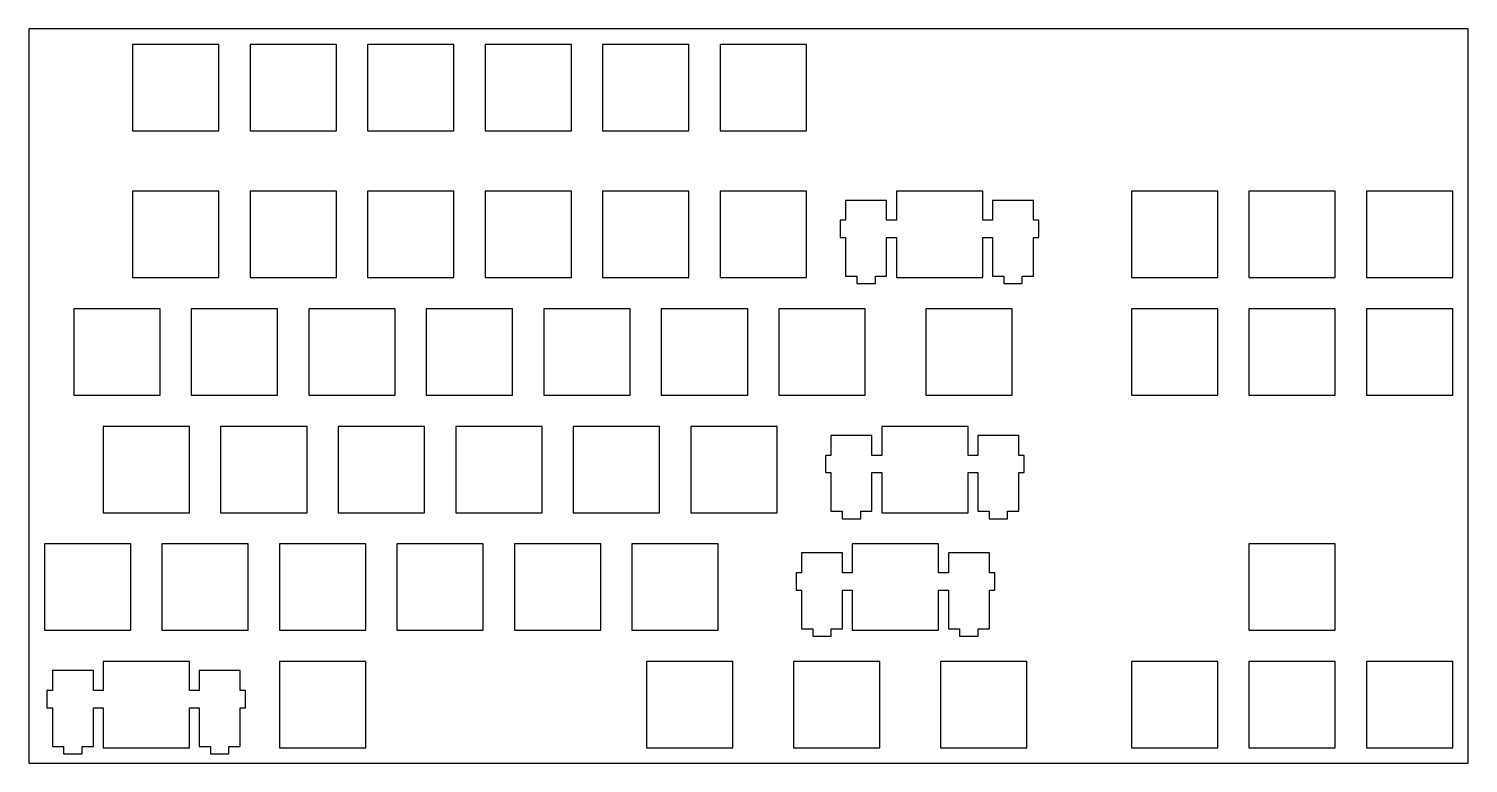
# Model space of a CAD drawing. Header units: millimetres. Extents: x 0 to 233, y 0 to 119.
import ezdxf

# ---------------------------------------------------------------- set-up
doc = ezdxf.new("R2010")
doc.units = ezdxf.units.MM
doc.layers.add('Layer1', color=7, linetype='CONTINUOUS')

msp = doc.modelspace()

# ---------------------------------------------------------------- linework, layer by layer
at = {"layer": 'Layer1'}
for points in [[(0, 0), (233.3375, 0), (233.3375, 119.0375), (0, 119.0375), (0, 0)], [(30.813, 116.5125), (16.813, 116.5125), (16.813, 102.5125), (30.813, 102.5125), (30.813, 116.5125)], [(49.863, 116.5125), (35.863, 116.5125), (35.863, 102.5125), (49.863, 102.5125), (49.863, 116.5125)], [(68.913, 116.5125), (54.913, 116.5125), (54.913, 102.5125), (68.913, 102.5125), (68.913, 116.5125)], [(87.963, 116.5125), (73.963, 116.5125), (73.963, 102.5125), (87.963, 102.5125), (87.963, 116.5125)], [(107.013, 116.5125), (93.013, 116.5125), (93.013, 102.5125), (107.013, 102.5125), (107.013, 116.5125)], [(126.063, 116.5125), (112.063, 116.5125), (112.063, 102.5125), (126.063, 102.5125), (126.063, 116.5125)], [(30.813, 92.7005), (16.813, 92.7005), (16.813, 78.7005), (30.813, 78.7005), (30.813, 92.7005)], [(49.863, 92.7005), (35.863, 92.7005), (35.863, 78.7005), (49.863, 78.7005), (49.863, 92.7005)], [(68.913, 92.7005), (54.913, 92.7005), (54.913, 78.7005), (68.913, 78.7005), (68.913, 92.7005)], [(87.963, 92.7005), (73.963, 92.7005), (73.963, 78.7005), (87.963, 78.7005), (87.963, 92.7005)], [(107.013, 92.7005), (93.013, 92.7005), (93.013, 78.7005), (107.013, 78.7005), (107.013, 92.7005)], [(126.063, 92.7005), (112.063, 92.7005), (112.063, 78.7005), (126.063, 78.7005), (126.063, 92.7005)], [(137.238, 78.9305), (139.063, 78.9305), (139.063, 85.2005), (140.638, 85.2005), (140.638, 78.7005), (154.638, 78.7005), (154.638, 85.2005), (156.213, 85.2005), (156.213, 78.9305), (158.038, 78.9305), (158.038, 77.7295), (161.038, 77.7295), (161.038, 78.9305), (162.863, 78.9305), (162.863, 85.2005), (163.738, 85.2005), (163.738, 88.0005), (162.863, 88.0005), (162.863, 91.2305), (156.213, 91.2305), (156.213, 88.0005), (154.638, 88.0005), (154.638, 92.7005), (140.638, 92.7005), (140.638, 88.0005), (139.063, 88.0005), (139.063, 91.2305), (132.413, 91.2305), (132.413, 88.0005), (131.538, 88.0005), (131.538, 85.2005), (132.413, 85.2005), (132.413, 78.9305), (134.238, 78.9305), (134.238, 77.7295), (137.238, 77.7295), (137.238, 78.9305)], [(192.738, 92.7005), (178.738, 92.7005), (178.738, 78.7005), (192.738, 78.7005), (192.738, 92.7005)], [(211.788, 92.7005), (197.788, 92.7005), (197.788, 78.7005), (211.788, 78.7005), (211.788, 92.7005)], [(230.838, 92.7005), (216.838, 92.7005), (216.838, 78.7005), (230.838, 78.7005), (230.838, 92.7005)], [(21.288, 73.6505), (7.288, 73.6505), (7.288, 59.6505), (21.288, 59.6505), (21.288, 73.6505)], [(40.338, 73.6505), (26.338, 73.6505), (26.338, 59.6505), (40.338, 59.6505), (40.338, 73.6505)], [(59.388, 73.6505), (45.388, 73.6505), (45.388, 59.6505), (59.388, 59.6505), (59.388, 73.6505)], [(78.438, 73.6505), (64.438, 73.6505), (64.438, 59.6505), (78.438, 59.6505), (78.438, 73.6505)], [(97.488, 73.6505), (83.488, 73.6505), (83.488, 59.6505), (97.488, 59.6505), (97.488, 73.6505)], [(116.538, 73.6505), (102.538, 73.6505), (102.538, 59.6505), (116.538, 59.6505), (116.538, 73.6505)], [(135.588, 73.6505), (121.588, 73.6505), (121.588, 59.6505), (135.588, 59.6505), (135.588, 73.6505)], [(159.4, 73.6505), (145.4, 73.6505), (145.4, 59.6505), (159.4, 59.6505), (159.4, 73.6505)], [(192.738, 73.6505), (178.738, 73.6505), (178.738, 59.6505), (192.738, 59.6505), (192.738, 73.6505)], [(211.788, 73.6505), (197.788, 73.6505), (197.788, 59.6505), (211.788, 59.6505), (211.788, 73.6505)], [(230.838, 73.6505), (216.838, 73.6505), (216.838, 59.6505), (230.838, 59.6505), (230.838, 73.6505)], [(26.05, 54.6005), (12.05, 54.6005), (12.05, 40.6005), (26.05, 40.6005), (26.05, 54.6005)], [(45.1, 54.6005), (31.1, 54.6005), (31.1, 40.6005), (45.1, 40.6005), (45.1, 54.6005)], [(64.15, 54.6005), (50.15, 54.6005), (50.15, 40.6005), (64.15, 40.6005), (64.15, 54.6005)], [(83.2, 54.6005), (69.2, 54.6005), (69.2, 40.6005), (83.2, 40.6005), (83.2, 54.6005)], [(102.25, 54.6005), (88.25, 54.6005), (88.25, 40.6005), (102.25, 40.6005), (102.25, 54.6005)], [(121.3, 54.6005), (107.3, 54.6005), (107.3, 40.6005), (121.3, 40.6005), (121.3, 54.6005)], [(134.856, 40.8295), (136.681, 40.8295), (136.681, 47.1005), (138.256, 47.1005), (138.256, 40.6005), (152.256, 40.6005), (152.256, 47.1005), (153.831, 47.1005), (153.831, 40.8295), (155.656, 40.8295), (155.656, 39.6305), (158.656, 39.6305), (158.656, 40.8295), (160.481, 40.8295), (160.481, 47.1005), (161.356, 47.1005), (161.356, 49.9005), (160.481, 49.9005), (160.481, 53.1305), (153.831, 53.1305), (153.831, 49.9005), (152.256, 49.9005), (152.256, 54.6005), (138.256, 54.6005), (138.256, 49.9005), (136.681, 49.9005), (136.681, 53.1305), (130.031, 53.1305), (130.031, 49.9005), (129.156, 49.9005), (129.156, 47.1005), (130.031, 47.1005), (130.031, 40.8295), (131.856, 40.8295), (131.856, 39.6305), (134.856, 39.6305), (134.856, 40.8295)], [(16.525, 35.5495), (2.525, 35.5495), (2.525, 21.5495), (16.525, 21.5495), (16.525, 35.5495)], [(35.575, 35.5495), (21.575, 35.5495), (21.575, 21.5495), (35.575, 21.5495), (35.575, 35.5495)], [(54.625, 35.5495), (40.625, 35.5495), (40.625, 21.5495), (54.625, 21.5495), (54.625, 35.5495)], [(73.675, 35.5495), (59.675, 35.5495), (59.675, 21.5495), (73.675, 21.5495), (73.675, 35.5495)], [(92.725, 35.5495), (78.725, 35.5495), (78.725, 21.5495), (92.725, 21.5495), (92.725, 35.5495)], [(111.775, 35.5495), (97.775, 35.5495), (97.775, 21.5495), (111.775, 21.5495), (111.775, 35.5495)], [(130.094, 21.7795), (131.919, 21.7795), (131.919, 28.0495), (133.494, 28.0495), (133.494, 21.5495), (147.494, 21.5495), (147.494, 28.0495), (149.069, 28.0495), (149.069, 21.7795), (150.894, 21.7795), (150.894, 20.5795), (153.894, 20.5795), (153.894, 21.7795), (155.719, 21.7795), (155.719, 28.0495), (156.594, 28.0495), (156.594, 30.8505), (155.719, 30.8505), (155.719, 34.0795), (149.069, 34.0795), (149.069, 30.8505), (147.494, 30.8505), (147.494, 35.5495), (133.494, 35.5495), (133.494, 30.8505), (131.919, 30.8505), (131.919, 34.0795), (125.269, 34.0795), (125.269, 30.8505), (124.394, 30.8505), (124.394, 28.0495), (125.269, 28.0495), (125.269, 21.7795), (127.094, 21.7795), (127.094, 20.5795), (130.094, 20.5795), (130.094, 21.7795)], [(211.788, 35.5495), (197.788, 35.5495), (197.788, 21.5495), (211.788, 21.5495), (211.788, 35.5495)], [(8.65, 2.7295), (10.475, 2.7295), (10.475, 8.9995), (12.05, 8.9995), (12.05, 2.4995), (26.05, 2.4995), (26.05, 8.9995), (27.625, 8.9995), (27.625, 2.7295), (29.45, 2.7295), (29.45, 1.5295), (32.45, 1.5295), (32.45, 2.7295), (34.275, 2.7295), (34.275, 8.9995), (35.15, 8.9995), (35.15, 11.8005), (34.275, 11.8005), (34.275, 15.0295), (27.625, 15.0295), (27.625, 11.8005), (26.05, 11.8005), (26.05, 16.4995), (12.05, 16.4995), (12.05, 11.8005), (10.475, 11.8005), (10.475, 15.0295), (3.825, 15.0295), (3.825, 11.8005), (2.95, 11.8005), (2.95, 8.9995), (3.825, 8.9995), (3.825, 2.7295), (5.65, 2.7295), (5.65, 1.5295), (8.65, 1.5295), (8.65, 2.7295)], [(54.625, 16.4995), (40.625, 16.4995), (40.625, 2.4995), (54.625, 2.4995), (54.625, 16.4995)], [(114.156, 16.4995), (100.156, 16.4995), (100.156, 2.4995), (114.156, 2.4995), (114.156, 16.4995)], [(137.969, 16.4995), (123.969, 16.4995), (123.969, 2.4995), (137.969, 2.4995), (137.969, 16.4995)], [(161.781, 16.4995), (147.781, 16.4995), (147.781, 2.4995), (161.781, 2.4995), (161.781, 16.4995)], [(192.738, 16.4995), (178.738, 16.4995), (178.738, 2.4995), (192.738, 2.4995), (192.738, 16.4995)], [(211.788, 16.4995), (197.788, 16.4995), (197.788, 2.4995), (211.788, 2.4995), (211.788, 16.4995)], [(230.838, 16.4995), (216.838, 16.4995), (216.838, 2.4995), (230.838, 2.4995), (230.838, 16.4995)]]:
    msp.add_lwpolyline(points, close=True, dxfattribs=at)

doc.saveas('drawing.dxf')
